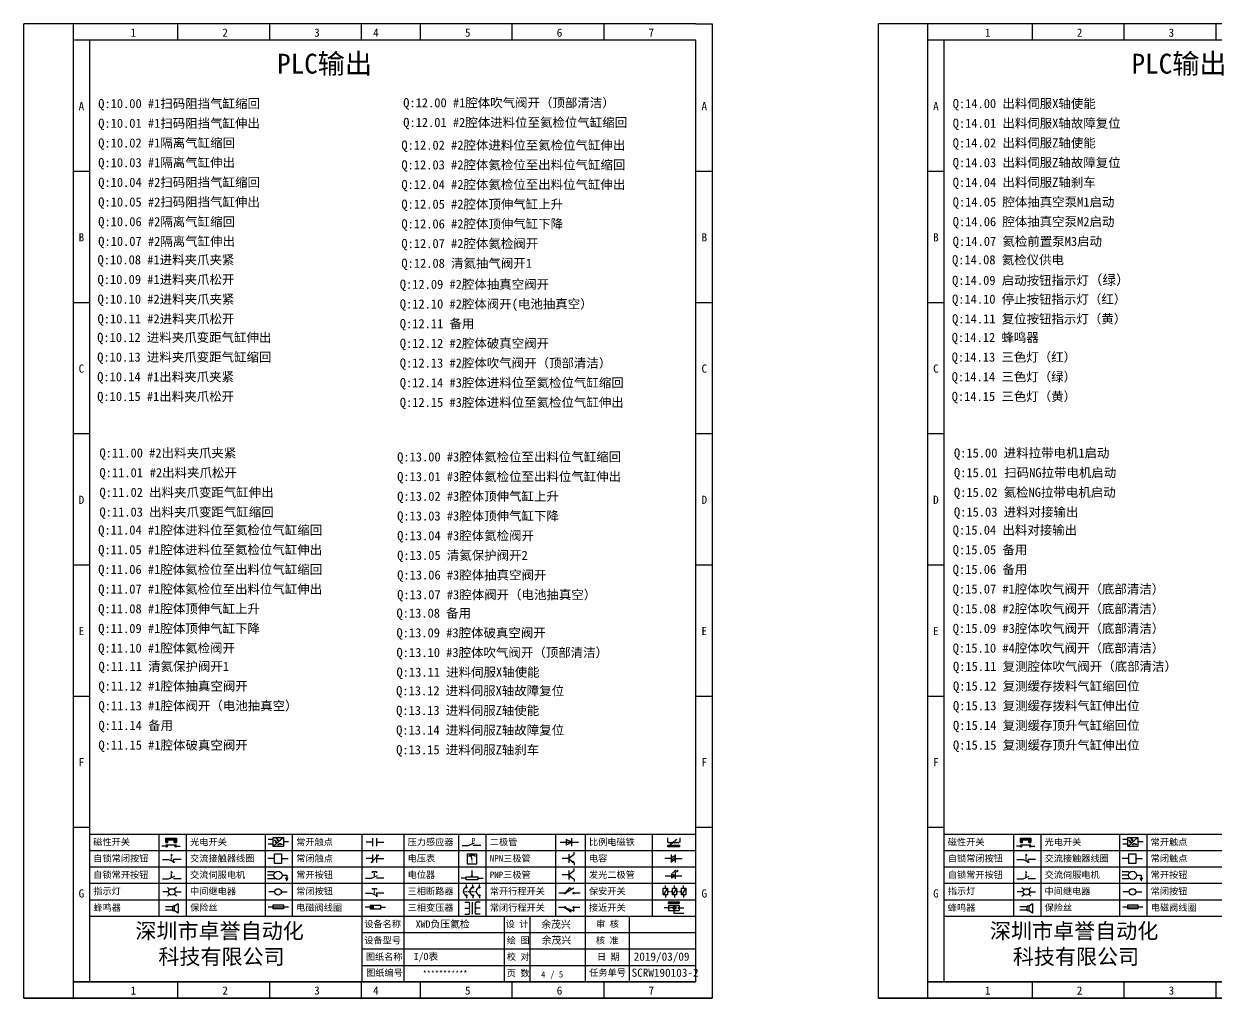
# Model space of a CAD drawing. Header units: millimetres. Extents: x -300 to 4617, y -106 to 3179.
# Drawn here: x 1146.7 to 1510.4, y 2164.5 to 2461.5 of the extents above; entities that cross this region are included whole.
import ezdxf

# ---------------------------------------------------------------- set-up
doc = ezdxf.new("R2010")
doc.units = ezdxf.units.MM
doc.layers.add('AE_BOR', color=1, linetype='Continuous')
doc.styles.get("Standard").update_dxf_attribs({"font": ''})
doc.styles.add('汉字', font='')
doc.styles.get('Standard').set_extended_font_data('SimSun')
doc.styles.get('汉字').set_extended_font_data('新宋体')

# ---------------------------------------------------------------- blocks, each defined once
blk = doc.blocks.new('磁性开关')
at = {"linetype": 'ByBlock'}
h = blk.add_hatch(dxfattribs=at)
h.set_pattern_fill('ANSI31', color=256, scale=0.1, style=0)
h.paths.add_polyline_path([(-1910.88, -776.69), (-1910.88, -775.29), (-1907.69, -775.29), (-1907.69, -776.69), (-1908.31, -776.69), (-1908.31, -775.79), (-1910.25, -775.79), (-1910.25, -776.69)])
for p, q in [((-1910.91, -777.81), (-1912.09, -777.81)), ((-1910.88, -776.69), (-1910.88, -775.29)), ((-1910.88, -775.29), (-1907.69, -775.29)), ((-1910.88, -776.69), (-1910.25, -776.69)), ((-1910.88, -777.39), (-1907.69, -777.39)), ((-1910.25, -776.69), (-1910.25, -775.79)), ((-1910.25, -775.79), (-1908.31, -775.79)), ((-1908.31, -776.69), (-1908.31, -775.79)), ((-1908.31, -776.69), (-1907.69, -776.69)), ((-1907.69, -775.29), (-1907.69, -776.69)), ((-1907.66, -777.81), (-1906.48, -777.81))]:
    blk.add_line(p, q, dxfattribs=at)
for centre in [(-1910.68, -777.81), (-1907.88, -777.81)]:
    blk.add_circle(centre, 0.225, dxfattribs=at)
blk = doc.blocks.new('*U4')
at = {"linetype": 'ByBlock'}
for p, q in [((-1909.23, -780.45), (-1909.23, -780.67)), ((-1909.23, -780.45), (-1908.92, -780.84)), ((-1909.23, -780.84), (-1909.23, -781.05)), ((-1909.23, -781.23), (-1909.23, -781.44)), ((-1909.23, -781.61), (-1909.23, -781.83)), ((-1911.92, -782.07), (-1910.06, -782.07)), ((-1910.06, -782.07), (-1908.18, -782.88)), ((-1909.23, -782), (-1909.23, -782.21)), ((-1909.23, -782.38), (-1909.23, -782.43)), ((-1908.52, -783.07), (-1908.52, -782.07)), ((-1906.25, -782.07), (-1908.52, -782.07))]:
    blk.add_line(p, q, dxfattribs=at)
blk = doc.blocks.new('*U6')
at = {"linetype": 'ByBlock'}
for p, q in [((-1910.06, -792.89), (-1908.18, -792.08)), ((-1908.88, -791.17), (-1909.23, -790.71)), ((-1909.23, -790.71), (-1909.23, -790.92)), ((-1909.23, -791.09), (-1909.23, -791.31)), ((-1909.23, -791.48), (-1909.23, -791.69)), ((-1909.23, -791.86), (-1909.23, -792.08)), ((-1909.23, -792.25), (-1909.23, -792.47)), ((-1911.92, -792.89), (-1910.06, -792.89)), ((-1906.25, -792.89), (-1908.52, -792.89))]:
    blk.add_line(p, q, dxfattribs=at)
blk = doc.blocks.new('蜂鸣器')
at = {"linetype": 'ByBlock'}
for p, q in [((-1908.25, -796.26), (-1908.8, -796.26)), ((-1908.8, -797.68), (-1908.8, -796.26)), ((-1907.17, -795.53), (-1908.25, -796.26)), ((-1908.25, -797.68), (-1908.25, -796.26)), ((-1907.17, -795.53), (-1907.17, -798.41)), ((-1908.8, -796.48), (-1911.01, -796.48)), ((-1908.8, -797.46), (-1911.01, -797.46)), ((-1908.25, -797.68), (-1908.8, -797.68)), ((-1907.17, -798.41), (-1908.25, -797.68))]:
    blk.add_line(p, q, dxfattribs=at)
blk = doc.blocks.new('光电开关')
at = {"linetype": 'ByBlock'}
h = blk.add_hatch(dxfattribs=at)
h.set_pattern_fill('ANSI31', color=256, scale=0.01, style=0)
h.set_pattern_definition([(45, (0.172267, 0), (-0.0224506403, 0.0224506403), [])])
h.paths.add_polyline_path([(-1882.44, -776.34), (-1882.5, -775.91), (-1882.68, -776.07)])
h.paths.add_polyline_path([(-1882.86, -776.23), (-1882.44, -776.34), (-1882.68, -776.07)])
h.paths.add_polyline_path([(-1883.05, -776.88), (-1883.11, -776.45), (-1883.29, -776.61)])
h.paths.add_polyline_path([(-1883.47, -776.77), (-1883.05, -776.88), (-1883.29, -776.61)])
for p, q in [((-1884.01, -775.96), (-1885.56, -775.96)), ((-1884.01, -777.39), (-1885.56, -777.39)), ((-1880.91, -775.3), (-1884.01, -778.05)), ((-1883.75, -776.09), (-1883.05, -776.88)), ((-1883.11, -776.45), (-1883.47, -776.77)), ((-1883.05, -776.88), (-1883.47, -776.77)), ((-1883.14, -775.55), (-1882.44, -776.34)), ((-1883.05, -776.88), (-1883.11, -776.45)), ((-1882.5, -775.91), (-1882.86, -776.23)), ((-1882.44, -776.34), (-1882.86, -776.23)), ((-1882.78, -777.47), (-1882.23, -777.47)), ((-1882.44, -776.34), (-1882.5, -775.91)), ((-1882.23, -777.47), (-1882.23, -777.14)), ((-1882.23, -777.14), (-1881.78, -777.14)), ((-1881.78, -777.47), (-1881.78, -777.14)), ((-1881.23, -777.47), (-1881.78, -777.47)), ((-1879.37, -776.67), (-1880.91, -776.67))]:
    blk.add_line(p, q, dxfattribs=at)
blk.add_lwpolyline([(-1884.01, -775.3), (-1880.91, -775.3), (-1880.91, -778.05), (-1884.01, -778.05)], close=True, dxfattribs=at)
blk = doc.blocks.new('交流接触器线圈')
at = {"linetype": 'ByBlock'}
for p, q in [((-1880.82, -781.77), (-1882.87, -781.77)), ((-1878.72, -781.77), (-1876.67, -781.77))]:
    blk.add_line(p, q, dxfattribs=at)
blk.add_lwpolyline([(-1880.82, -780.28), (-1878.72, -780.28), (-1878.72, -783.26), (-1880.82, -783.26)], close=True, dxfattribs=at)
blk = doc.blocks.new('交流伺服电机')
at = {"linetype": 'ByBlock'}
for p, q in [((-1880.97, -785.75), (-1882.94, -785.75)), ((-1880.97, -786.85), (-1882.94, -786.85)), ((-1880.97, -787.94), (-1882.94, -787.94)), ((-1880.97, -785.75), (-1880.65, -786.03)), ((-1880.97, -787.94), (-1880.65, -787.67)), ((-1878.49, -786.85), (-1877.07, -786.85)), ((-1877.54, -787.72), (-1876.59, -787.72)), ((-1877.38, -788.01), (-1876.75, -788.01)), ((-1877.23, -788.29), (-1876.9, -788.29)), ((-1877.07, -786.85), (-1877.07, -787.72))]:
    blk.add_line(p, q, dxfattribs=at)
blk.add_circle((-1879.73, -786.85), 1.24, dxfattribs=at)
blk = doc.blocks.new('中间继电器')
at = {"linetype": 'ByBlock'}
for p, q in [((-1880.72, -791.92), (-1882.54, -791.92)), ((-1878.74, -791.92), (-1876.92, -791.92))]:
    blk.add_line(p, q, dxfattribs=at)
blk.add_circle((-1879.73, -791.92), 0.992, dxfattribs=at)
blk = doc.blocks.new('保险丝')
at = {"linetype": 'ByBlock'}
blk.add_line((-1882.72, -796.49), (-1876.55, -796.49), dxfattribs=at)
blk.add_lwpolyline([(-1881.2, -795.86), (-1878.06, -795.86), (-1878.06, -797.12), (-1881.2, -797.12)], close=True, dxfattribs=at)
blk = doc.blocks.new('指示灯')
at = {"linetype": 'ByBlock'}
for p, q in [((-1854.25, -776.92), (-1856.06, -776.92)), ((-1854.62, -775.59), (-1853.97, -776.23)), ((-1854.62, -778.25), (-1853.97, -777.61)), ((-1851.9, -775.59), (-1852.54, -776.23)), ((-1851.9, -778.25), (-1852.54, -777.61)), ((-1852.26, -776.92), (-1850.45, -776.92))]:
    blk.add_line(p, q, dxfattribs=at)
blk.add_circle((-1853.26, -776.92), 0.992, dxfattribs=at)
blk = doc.blocks.new('常开按钮')
at = {"linetype": 'ByBlock'}
for p, q in [((-1911.92, -787.73), (-1910.06, -787.73)), ((-1910.06, -787.73), (-1908.18, -786.93)), ((-1909.9, -785.68), (-1908.56, -785.68)), ((-1909.9, -785.68), (-1909.9, -786.07)), ((-1909.23, -785.68), (-1909.23, -785.89)), ((-1909.23, -786.06), (-1909.23, -786.28)), ((-1909.23, -786.45), (-1909.23, -786.67)), ((-1909.23, -786.84), (-1909.23, -787.05)), ((-1909.23, -787.22), (-1909.23, -787.38)), ((-1908.56, -785.68), (-1908.56, -786.07)), ((-1906.25, -787.73), (-1908.52, -787.73))]:
    blk.add_line(p, q, dxfattribs=at)
blk = doc.blocks.new('常开触点')
at = {"linetype": 'ByBlock'}
for p, q in [((-1853.82, -781.77), (-1855.88, -781.77)), ((-1853.82, -782.99), (-1853.82, -780.56)), ((-1852.6, -782.99), (-1852.6, -780.56)), ((-1852.6, -781.77), (-1850.55, -781.77))]:
    blk.add_line(p, q, dxfattribs=at)
blk = doc.blocks.new('常闭触点')
at = {"linetype": 'ByBlock'}
for p, q in [((-1853.82, -787.99), (-1853.82, -785.56)), ((-1852.6, -787.99), (-1852.6, -785.56)), ((-1853.82, -786.77), (-1855.88, -786.77)), ((-1852.01, -785.66), (-1854.43, -788.1)), ((-1852.6, -786.77), (-1850.55, -786.77))]:
    blk.add_line(p, q, dxfattribs=at)
blk = doc.blocks.new('常闭按钮')
at = {"linetype": 'ByBlock'}
for p, q in [((-1856.13, -792.28), (-1854.28, -792.28)), ((-1854.28, -792.28), (-1852.4, -793.09)), ((-1854.11, -790.83), (-1852.77, -790.83)), ((-1854.11, -790.83), (-1854.11, -791.22)), ((-1853.44, -790.83), (-1853.44, -791.04)), ((-1853.44, -791.21), (-1853.44, -791.43)), ((-1853.44, -791.6), (-1853.44, -791.82)), ((-1853.44, -791.99), (-1853.44, -792.2)), ((-1853.44, -792.37), (-1853.44, -792.53)), ((-1852.77, -790.83), (-1852.77, -791.22)), ((-1850.47, -792.28), (-1852.73, -792.28)), ((-1852.73, -792.28), (-1852.73, -793.43))]:
    blk.add_line(p, q, dxfattribs=at)
blk = doc.blocks.new('电磁阀线圈')
at = {"linetype": 'ByBlock'}
for p, q in [((-1854.61, -795.92), (-1853.75, -797.16)), ((-1853.75, -795.92), (-1854.61, -797.16)), ((-1853.75, -795.92), (-1853.75, -797.16)), ((-1854.61, -796.54), (-1856.17, -796.54)), ((-1851.53, -796.54), (-1849.97, -796.54))]:
    blk.add_line(p, q, dxfattribs=at)
blk.add_lwpolyline([(-1854.61, -795.92), (-1851.53, -795.92), (-1851.53, -797.16), (-1854.61, -797.16)], close=True, dxfattribs=at)
blk = doc.blocks.new('电容')
at = {"linetype": 'ByBlock'}
for p, q in [((-1756.08, -781.77), (-1758.13, -781.77)), ((-1756.08, -782.99), (-1756.08, -780.56)), ((-1754.86, -780.79), (-1756.08, -781.55)), ((-1754.86, -781.44), (-1756.08, -782.2)), ((-1754.86, -782.99), (-1754.86, -780.56)), ((-1754.86, -781.77), (-1752.81, -781.77)), ((-1754.86, -781.99), (-1756.08, -782.75))]:
    blk.add_line(p, q, dxfattribs=at)
blk = doc.blocks.new('电压表')
at = {"linetype": 'ByBlock'}
for p, q in [((-1814.84, -780.75), (-1814.91, -781.13)), ((-1814.6, -781.05), (-1814.91, -781.13)), ((-1814.84, -780.75), (-1814.46, -782.26)), ((-1814.84, -780.75), (-1814.6, -781.05))]:
    blk.add_line(p, q, dxfattribs=at)
blk.add_lwpolyline([(-1815.84, -780.34), (-1813.07, -780.34), (-1813.07, -783.49), (-1815.84, -783.49)], close=True, dxfattribs=at)
blk.add_arc((-1814.46, -782.26), 1.56, 46.8313, 133.1687, dxfattribs=at)
at = {"linetype": 'ByBlock', "insert": (-1814.7, -782.39), "char_height": 0.75, "width": 0.6768, "attachment_point": 1}
blk.add_mtext('V', dxfattribs=at)
blk = doc.blocks.new('电位器')
at = {"linetype": 'ByBlock'}
for p, q in [((-1814.45, -787.3), (-1814.45, -785.39)), ((-1816.21, -787.75), (-1817.79, -787.75)), ((-1814.45, -787.3), (-1814.62, -786.96)), ((-1814.62, -786.96), (-1814.27, -786.96)), ((-1814.45, -787.3), (-1814.27, -786.96)), ((-1812.68, -787.75), (-1811.1, -787.75))]:
    blk.add_line(p, q, dxfattribs=at)
blk.add_lwpolyline([(-1816.21, -787.3), (-1812.68, -787.3), (-1812.68, -788.2), (-1816.21, -788.2)], close=True, dxfattribs=at)
blk = doc.blocks.new('三相断路器')
at = {"linetype": 'ByBlock'}
for p, q in [((-1817.14, -791.74), (-1816.72, -791.74)), ((-1816.45, -791.74), (-1816.03, -791.74)), ((-1816.17, -790.33), (-1816.17, -789.7)), ((-1815.76, -791.74), (-1815.34, -791.74)), ((-1815.07, -791.74), (-1814.65, -791.74)), ((-1814.38, -791.74), (-1813.96, -791.74)), ((-1814.17, -790.33), (-1814.17, -789.7)), ((-1813.69, -791.74), (-1813.27, -791.74)), ((-1812.18, -790.33), (-1812.18, -789.7)), ((-1816.17, -793.19), (-1816.17, -793.83)), ((-1814.17, -793.19), (-1814.17, -793.83)), ((-1812.18, -793.19), (-1812.18, -793.83))]:
    blk.add_line(p, q, dxfattribs=at)
for centre in [(-1816.17, -790.55), (-1816.17, -792.98), (-1814.17, -790.55), (-1814.17, -792.98), (-1812.18, -790.55), (-1812.18, -792.98)]:
    blk.add_circle(centre, 0.219, dxfattribs=at)
for centre in [(-1815.81, -791.74), (-1813.82, -791.74), (-1811.83, -791.74)]:
    blk.add_arc(centre, 1.32, 115.5791, 244.4209, dxfattribs=at)
blk = doc.blocks.new('三相变压器')
at = {"linetype": 'ByBlock'}
for p, q in [((-1816.69, -795.03), (-1815.37, -795.03)), ((-1815.37, -795.03), (-1815.37, -795.24)), ((-1814.34, -798.7), (-1814.34, -795.04)), ((-1812, -795.03), (-1813.32, -795.03)), ((-1813.32, -795.03), (-1813.32, -795.24)), ((-1816.69, -796.87), (-1815.37, -796.87)), ((-1816.69, -798.71), (-1815.37, -798.71)), ((-1815.37, -798.71), (-1815.37, -798.5)), ((-1812, -796.87), (-1813.32, -796.87)), ((-1813.32, -798.71), (-1813.32, -798.5)), ((-1812, -798.71), (-1813.32, -798.71))]:
    blk.add_line(p, q, dxfattribs=at)
for centre, start, end in [((-1815.37, -795.51), 270, 90), ((-1815.37, -796.06), 270, 90), ((-1815.37, -796.6), 270, 90), ((-1813.32, -795.51), 90, 270), ((-1813.32, -796.06), 90, 270), ((-1813.32, -796.6), 90, 270), ((-1815.37, -797.14), 270, 90), ((-1815.37, -797.68), 270, 90), ((-1815.37, -798.23), 270, 90), ((-1813.32, -797.14), 90, 270), ((-1813.32, -797.68), 90, 270), ((-1813.32, -798.23), 90, 270)]:
    blk.add_arc(centre, 0.271, start, end, dxfattribs=at)
blk = doc.blocks.new('二极管')
at = {"linetype": 'ByBlock'}
for p, q in [((-1787.52, -776.77), (-1781.92, -776.77)), ((-1783.97, -776.77), (-1785.69, -775.9)), ((-1785.69, -775.9), (-1785.69, -777.65)), ((-1783.97, -776.77), (-1785.69, -777.65)), ((-1783.97, -777.99), (-1783.97, -775.56))]:
    blk.add_line(p, q, dxfattribs=at)
blk = doc.blocks.new('NPN三极管')
at = {"linetype": 'ByBlock'}
for p, q in [((-1785.73, -780.61), (-1785.73, -783.32)), ((-1785.73, -781.82), (-1784.15, -780.66)), ((-1784.15, -780.66), (-1784.15, -779.98)), ((-1785.73, -781.97), (-1787.81, -781.97)), ((-1785.73, -782.11), (-1784.15, -783.27)), ((-1784.41, -782.73), (-1784.74, -783.18)), ((-1784.15, -783.27), (-1784.74, -783.18)), ((-1784.15, -783.27), (-1784.41, -782.73)), ((-1784.15, -783.27), (-1784.15, -783.96))]:
    blk.add_line(p, q, dxfattribs=at)
blk = doc.blocks.new('发光二极管')
at = {"linetype": 'ByBlock'}
for p, q in [((-1755.78, -785.92), (-1754.89, -785.14)), ((-1754.89, -785.14), (-1755.2, -785.22)), ((-1755.2, -785.22), (-1755.01, -785.43)), ((-1755.08, -785.92), (-1754.18, -785.14)), ((-1754.89, -785.14), (-1755.01, -785.43)), ((-1754.18, -785.14), (-1754.49, -785.22)), ((-1754.49, -785.22), (-1754.31, -785.43)), ((-1754.18, -785.14), (-1754.31, -785.43)), ((-1758.01, -786.77), (-1752.89, -786.77)), ((-1754.84, -786.77), (-1756.04, -786.16)), ((-1756.04, -786.16), (-1756.04, -787.39)), ((-1754.84, -786.77), (-1756.04, -787.39)), ((-1754.84, -787.63), (-1754.84, -785.92))]:
    blk.add_line(p, q, dxfattribs=at)
blk = doc.blocks.new('PNP三极管')
at = {"linetype": 'ByBlock'}
for p, q in [((-1784.9, -785.38), (-1784.9, -788.09)), ((-1784.9, -786.59), (-1783.32, -785.43)), ((-1783.32, -785.43), (-1783.32, -784.75)), ((-1784.9, -786.74), (-1786.98, -786.74)), ((-1784.9, -786.88), (-1783.32, -788.04)), ((-1784.9, -786.88), (-1784.31, -786.97)), ((-1784.9, -786.88), (-1784.64, -787.42)), ((-1784.31, -786.97), (-1784.64, -787.42)), ((-1783.32, -788.04), (-1783.32, -788.73))]:
    blk.add_line(p, q, dxfattribs=at)
blk = doc.blocks.new('常开行程开关')
at = {"linetype": 'ByBlock'}
for p, q in [((-1786.29, -792.3), (-1788.01, -792.3)), ((-1785.89, -792.17), (-1784.52, -790.62)), ((-1785.89, -792.17), (-1783.43, -790.72)), ((-1784.52, -790.62), (-1784.19, -791.17)), ((-1781.48, -792.3), (-1783.21, -792.3))]:
    blk.add_line(p, q, dxfattribs=at)
for centre in [(-1786.07, -792.3), (-1783.42, -792.3)]:
    blk.add_circle(centre, 0.219, dxfattribs=at)
blk = doc.blocks.new('常闭行程开关')
at = {"linetype": 'ByBlock'}
for p, q in [((-1786.34, -796.62), (-1788.07, -796.62)), ((-1785.93, -796.72), (-1783.25, -797.7)), ((-1785.93, -796.72), (-1784.3, -798)), ((-1784.3, -798), (-1784.08, -797.4)), ((-1783.48, -796.84), (-1783.48, -797.85)), ((-1781.54, -796.62), (-1783.26, -796.62))]:
    blk.add_line(p, q, dxfattribs=at)
for centre in [(-1786.12, -796.62), (-1783.48, -796.62)]:
    blk.add_circle(centre, 0.219, dxfattribs=at)
blk = doc.blocks.new('比例电磁阀')
at = {"linetype": 'ByBlock'}
for p, q in [((-1757.26, -775.38), (-1757.26, -776.71)), ((-1757.26, -776.71), (-1757.05, -776.71)), ((-1753.6, -777.73), (-1757.25, -777.73)), ((-1757.25, -778.13), (-1757.25, -777.73)), ((-1753.6, -778.13), (-1757.25, -778.13)), ((-1754.5, -775.98), (-1756.35, -777.44)), ((-1756.35, -777.44), (-1756.25, -777.25)), ((-1756.35, -777.44), (-1756.15, -777.38)), ((-1756.15, -777.38), (-1756.25, -777.25)), ((-1753.58, -776.71), (-1753.8, -776.71)), ((-1753.6, -777.73), (-1753.6, -778.13)), ((-1753.58, -775.38), (-1753.58, -776.71))]:
    blk.add_line(p, q, dxfattribs=at)
for centre in [(-1756.78, -776.71), (-1756.24, -776.71), (-1755.7, -776.71), (-1755.15, -776.71), (-1754.61, -776.71), (-1754.07, -776.71)]:
    blk.add_arc(centre, 0.271, 180, 0, dxfattribs=at)
blk = doc.blocks.new('保安开关')
at = {"linetype": 'ByBlock'}
for p, q in [((-1757.33, -790.79), (-1758.6, -792.81)), ((-1757.96, -790.79), (-1757.96, -789.97)), ((-1757.96, -792.81), (-1757.96, -793.62)), ((-1757.33, -791.8), (-1756.72, -791.8)), ((-1756.35, -791.8), (-1755.89, -791.8)), ((-1754.54, -790.79), (-1755.81, -792.81)), ((-1755.17, -790.79), (-1755.17, -789.97)), ((-1755.17, -792.81), (-1755.17, -793.62)), ((-1754.52, -791.8), (-1754.06, -791.8)), ((-1753.69, -791.8), (-1753.08, -791.8)), ((-1751.75, -790.79), (-1753.02, -792.81)), ((-1752.39, -790.79), (-1752.39, -789.97)), ((-1752.39, -792.81), (-1752.39, -793.62))]:
    blk.add_line(p, q, dxfattribs=at)
for points in [[(-1758.6, -790.79), (-1757.33, -790.79), (-1757.33, -792.81), (-1758.6, -792.81)], [(-1755.81, -790.79), (-1754.54, -790.79), (-1754.54, -792.81), (-1755.81, -792.81)], [(-1753.02, -790.79), (-1751.75, -790.79), (-1751.75, -792.81), (-1753.02, -792.81)]]:
    blk.add_lwpolyline(points, close=True, dxfattribs=at)
blk = doc.blocks.new('接近开关')
at = {"linetype": 'ByBlock'}
h = blk.add_hatch(dxfattribs=at)
h.set_pattern_fill('ANSI31', color=256, scale=0.01, style=0)
h.set_pattern_definition([(45, (-89.131516, -30.795668), (-0.0224506403, 0.0224506403), [])])
h.paths.add_polyline_path([(-1516.96, -1123.35), (-1516.96, -1122.85), (-1513.76, -1122.85), (-1513.76, -1123.35)])
for p, q in [((-1516.96, -1123.35), (-1516.96, -1122.85)), ((-1516.96, -1122.85), (-1513.76, -1122.85)), ((-1516.96, -1123.35), (-1513.76, -1123.35)), ((-1513.76, -1122.85), (-1513.76, -1123.35)), ((-1517.18, -1124.71), (-1518.36, -1124.71)), ((-1516.96, -1123.95), (-1513.76, -1123.95)), ((-1516.96, -1123.95), (-1516.96, -1125.47)), ((-1516.96, -1125.47), (-1513.76, -1125.47)), ((-1515.91, -1124.71), (-1516.45, -1124.71)), ((-1515.11, -1124.31), (-1515.91, -1124.71)), ((-1515.11, -1125.11), (-1515.91, -1124.71)), ((-1515.36, -1125.69), (-1515.36, -1126.36)), ((-1515.36, -1126.36), (-1512.36, -1126.36)), ((-1515.33, -1124.53), (-1515.17, -1124.53)), ((-1515.33, -1124.88), (-1515.17, -1124.88)), ((-1515.25, -1124.45), (-1515.25, -1124.61)), ((-1515.11, -1124.31), (-1515.11, -1125.11)), ((-1515.11, -1124.48), (-1514.58, -1124.48)), ((-1515.11, -1124.94), (-1514.58, -1124.94)), ((-1513.76, -1123.95), (-1513.76, -1125.47)), ((-1513.54, -1124.71), (-1512.36, -1124.71))]:
    blk.add_line(p, q, dxfattribs=at)
for centre in [(-1516.96, -1124.71), (-1515.36, -1125.47), (-1513.76, -1124.71)]:
    blk.add_circle(centre, 0.225, dxfattribs=at)
blk = doc.blocks.new('压力感应器')
at = {"linetype": 'ByBlock'}
for p, q in [((-1817.44, -777.73), (-1815.59, -777.73)), ((-1815.59, -777.73), (-1813.71, -776.93)), ((-1811.78, -777.73), (-1814.05, -777.73))]:
    blk.add_line(p, q, dxfattribs=at)
at = {"linetype": 'ByBlock', "insert": (-1814.65, -775.48), "char_height": 1.68, "width": 1.2242, "attachment_point": 1}
blk.add_mtext('{\\fNSimSun|b0|i0|c134|p49;P}', dxfattribs=at)

msp = doc.modelspace()

# ---------------------------------------------------------------- linework, layer by layer
at = {"color": 7, "linetype": 'ByBlock'}
for p, q in [((1161.677, 2461.47), (1161.677, 2164.47)), ((1422.324, 2461.47), (1422.324, 2164.47)), ((1351.677, 2456.47), (1161.677, 2456.47)), ((1166.677, 2456.47), (1166.677, 2169.47)), ((1612.324, 2456.47), (1422.324, 2456.47)), ((1427.324, 2456.47), (1427.324, 2169.47)), ((1351.677, 2169.47), (1161.677, 2169.47)), ((1161.677, 2169.47), (1351.677, 2169.47)), ((1612.324, 2169.47), (1422.324, 2169.47)), ((1422.324, 2169.47), (1612.324, 2169.47))]:
    msp.add_line(p, q, dxfattribs=at)
for points in [[(1193.677, 2456.47), (1193.677, 2461.47)], [(1221.677, 2456.47), (1221.677, 2461.47)], [(1249.677, 2456.47), (1249.677, 2461.47)], [(1267.677, 2456.47), (1267.677, 2461.47)], [(1295.677, 2456.47), (1295.677, 2461.47)], [(1323.677, 2456.47), (1323.677, 2461.47)], [(1454.324, 2456.47), (1454.324, 2461.47)], [(1482.324, 2456.47), (1482.324, 2461.47)], [(1510.324, 2456.47), (1510.324, 2461.47)], [(1171.677, 2456.47), (1166.677, 2456.47)], [(1171.677, 2456.47), (1166.677, 2456.47)], [(1351.677, 2169.47), (1351.677, 2456.47)], [(1432.324, 2456.47), (1427.324, 2456.47)], [(1432.324, 2456.47), (1427.324, 2456.47)], [(1166.677, 2416.47), (1161.677, 2416.47)], [(1356.677, 2416.47), (1351.677, 2416.47)], [(1427.324, 2416.47), (1422.324, 2416.47)], [(1166.677, 2376.47), (1161.677, 2376.47)], [(1356.677, 2376.47), (1351.677, 2376.47)], [(1427.324, 2376.47), (1422.324, 2376.47)], [(1166.677, 2336.47), (1161.677, 2336.47)], [(1356.677, 2336.47), (1351.677, 2336.47)], [(1427.324, 2336.47), (1422.324, 2336.47)], [(1166.677, 2296.47), (1161.677, 2296.47)], [(1356.677, 2296.47), (1351.677, 2296.47)], [(1427.324, 2296.47), (1422.324, 2296.47)], [(1166.677, 2256.47), (1161.677, 2256.47)], [(1356.677, 2256.47), (1351.677, 2256.47)], [(1427.324, 2256.47), (1422.324, 2256.47)], [(1166.677, 2216.47), (1161.677, 2216.47)], [(1356.677, 2216.47), (1351.677, 2216.47)], [(1427.324, 2216.47), (1422.324, 2216.47)], [(1166.677, 2214.47), (1351.677, 2214.47)], [(1187.871, 2214.47), (1187.871, 2189.47)], [(1196.203, 2214.47), (1196.203, 2189.47)], [(1220.237, 2214.47), (1220.237, 2189.47)], [(1228.57, 2214.47), (1228.57, 2189.47)], [(1249.764, 2214.47), (1249.764, 2169.47)], [(1262.556, 2214.47), (1262.556, 2169.47)], [(1279.29, 2214.47), (1279.29, 2189.47)], [(1287.623, 2214.47), (1287.623, 2189.47)], [(1308.817, 2214.47), (1308.817, 2189.47)], [(1317.867, 2214.47), (1317.867, 2189.47)], [(1338.344, 2214.47), (1338.344, 2189.47)], [(1427.324, 2214.47), (1612.324, 2214.47)], [(1448.518, 2214.47), (1448.518, 2189.47)], [(1456.851, 2214.47), (1456.851, 2189.47)], [(1480.884, 2214.47), (1480.884, 2189.47)], [(1489.217, 2214.47), (1489.217, 2189.47)], [(1166.677, 2209.47), (1351.677, 2209.47)], [(1427.324, 2209.47), (1612.324, 2209.47)], [(1166.677, 2204.47), (1351.677, 2204.47)], [(1427.324, 2204.47), (1612.324, 2204.47)], [(1166.677, 2199.47), (1351.677, 2199.47)], [(1427.324, 2199.47), (1612.324, 2199.47)], [(1166.677, 2194.47), (1351.677, 2194.47)], [(1427.324, 2194.47), (1612.324, 2194.47)], [(1166.677, 2189.47), (1351.677, 2189.47)], [(1293.197, 2189.47), (1293.197, 2169.47)], [(1301.007, 2189.47), (1301.007, 2169.47)], [(1317.867, 2189.47), (1317.867, 2169.47)], [(1427.324, 2189.47), (1612.324, 2189.47)], [(1331.323, 2189.347), (1331.323, 2169.347)], [(1249.764, 2184.47), (1351.677, 2184.47)], [(1249.764, 2179.47), (1351.677, 2179.47)], [(1249.764, 2174.47), (1351.677, 2174.47)], [(1193.677, 2164.47), (1193.677, 2169.47)], [(1221.677, 2164.47), (1221.677, 2169.47)], [(1249.677, 2164.47), (1249.677, 2169.47)], [(1267.677, 2164.47), (1267.677, 2169.47)], [(1295.677, 2164.47), (1295.677, 2169.47)], [(1323.677, 2164.47), (1323.677, 2169.47)], [(1454.324, 2164.47), (1454.324, 2169.47)], [(1482.324, 2164.47), (1482.324, 2169.47)], [(1510.324, 2164.47), (1510.324, 2169.47)]]:
    msp.add_lwpolyline(points, dxfattribs=at)
at = {"layer": 'AE_BOR', "color": 7, "linetype": 'ByBlock'}
for p, q in [((1146.677, 2164.47), (1146.677, 2461.47)), ((1166.677, 2461.47), (1146.677, 2461.47)), ((1351.677, 2461.47), (1166.677, 2461.47)), ((1351.677, 2461.47), (1356.677, 2461.47)), ((1356.677, 2461.47), (1356.677, 2164.47)), ((1407.324, 2164.47), (1407.324, 2461.47)), ((1427.324, 2461.47), (1407.324, 2461.47)), ((1612.324, 2461.47), (1427.324, 2461.47)), ((1356.677, 2164.47), (1146.677, 2164.47)), ((1146.677, 2164.47), (1356.677, 2164.47)), ((1617.324, 2164.47), (1407.324, 2164.47)), ((1407.324, 2164.47), (1617.324, 2164.47))]:
    msp.add_line(p, q, dxfattribs=at)

# ---------------------------------------------------------------- block references
at = {"color": 7, "linetype": 'ByBlock'}
for name, p in [('磁性开关', (3100.887, 2988.562)), ('光电开关', (3106.781, 2988.769)), ('光电开关', (3106.781, 2988.769)), ('常开触点', (3106.995, 2993.769)), ('压力感应器', (3097.834, 2988.769)), ('二极管', (3097.834, 2988.769)), ('比例电磁阀', (3100.313, 2988.769)), ('磁性开关', (3361.535, 2988.562)), ('光电开关', (3367.428, 2988.769)), ('光电开关', (3367.428, 2988.769)), ('*U4', (3100.887, 2988.769)), ('交流接触器线圈', (3103.941, 2988.769)), ('常闭触点', (3106.995, 2993.769)), ('电压表', (3097.834, 2988.769)), ('NPN三极管', (3098.659, 2988.998)), ('电容', (3100.313, 2988.769)), ('*U4', (3361.535, 2988.769)), ('交流接触器线圈', (3364.588, 2988.769)), ('PNP三极管', (3097.834, 2988.769)), ('*U6', (3100.887, 2993.769)), ('交流伺服电机', (3103.941, 2988.769)), ('常开按钮', (3162.781, 2988.769)), ('电位器', (3097.834, 2988.769)), ('发光二极管', (3100.313, 2988.48)), ('*U6', (3361.535, 2993.769)), ('交流伺服电机', (3364.588, 2988.769)), ('指示灯', (3045.102, 2973.769)), ('中间继电器', (3103.941, 2988.769)), ('常闭按钮', (3106.995, 2988.769)), ('三相断路器', (3097.834, 2988.769)), ('常开行程开关', (3097.834, 2988.769)), ('保安开关', (3100.313, 2988.769)), ('指示灯', (3305.749, 2973.769)), ('中间继电器', (3364.588, 2988.769)), ('蜂鸣器', (3100.887, 2988.769)), ('三相变压器', (3097.834, 2988.769)), ('接近开关', (2860.314, 3316.686)), ('蜂鸣器', (3361.535, 2988.769)), ('保险丝', (3103.941, 2988.769)), ('电磁阀线圈', (3106.995, 2988.769)), ('常闭行程开关', (3097.834, 2988.769)), ('保险丝', (3364.588, 2988.769))]:
    msp.add_blockref(name, p, dxfattribs=at)

# ---------------------------------------------------------------- texts
at = {"color": 7}
msp.add_text('4', height=1.92, dxfattribs=at).set_placement((1304.438, 2170.678))
at = {"color": 7, "linetype": 'ByBlock', "char_height": 2.5, "attachment_point": 1}
for s, insert, width in [('{\\fKaiTi_GB2312|b0|i0|c134|p0;1}', (1179.221, 2460.042), 11.7517), ('{\\fKaiTi_GB2312|b0|i0|c134|p0;2}', (1207.221, 2460.042), 11.7517), ('{\\fKaiTi_GB2312|b0|i0|c134|p0;3}', (1235.221, 2460.042), 11.7517), ('{\\fKaiTi_GB2312|b0|i0|c134|p0;4}', (1253.221, 2460.042), 11.7517), ('{\\fKaiTi_GB2312|b0|i0|c134|p0;5}', (1281.221, 2460.042), 11.7517), ('{\\fKaiTi_GB2312|b0|i0|c134|p0;6}', (1309.221, 2460.042), 11.7517), ('{\\fKaiTi_GB2312|b0|i0|c134|p0;7}', (1337.221, 2460.042), 11.7517), ('{\\fKaiTi_GB2312|b0|i0|c134|p0;1}', (1439.868, 2460.042), 11.7517), ('{\\fKaiTi_GB2312|b0|i0|c134|p0;2}', (1467.868, 2460.042), 11.7517), ('{\\fKaiTi_GB2312|b0|i0|c134|p0;3}', (1495.868, 2460.042), 11.7517), ('{\\fKaiTi_GB2312|b0|i0|c134|p0;A}', (1163.384, 2437.641), 5), ('{\\fKaiTi_GB2312|b0|i0|c134|p0;A}', (1353.384, 2437.641), 5), ('{\\fKaiTi_GB2312|b0|i0|c134|p0;A}', (1424.032, 2437.641), 5), ('{\\fKaiTi_GB2312|b0|i0|c134|p0;B}', (1163.384, 2397.641), 5), ('{\\fKaiTi_GB2312|b0|i0|c134|p0;B}', (1353.384, 2397.641), 5), ('{\\fKaiTi_GB2312|b0|i0|c134|p0;B}', (1424.032, 2397.641), 5), ('{\\fKaiTi_GB2312|b0|i0|c134|p0;C}', (1163.384, 2357.641), 5), ('{\\fKaiTi_GB2312|b0|i0|c134|p0;C}', (1353.384, 2357.641), 5), ('{\\fKaiTi_GB2312|b0|i0|c134|p0;C}', (1424.032, 2357.641), 5), ('{\\fKaiTi_GB2312|b0|i0|c134|p0;D}', (1163.384, 2317.641), 5), ('{\\fKaiTi_GB2312|b0|i0|c134|p0;D}', (1353.384, 2317.641), 5), ('{\\fKaiTi_GB2312|b0|i0|c134|p0;D}', (1424.032, 2317.641), 5), ('{\\fKaiTi_GB2312|b0|i0|c134|p0;E}', (1163.384, 2277.641), 5), ('{\\fKaiTi_GB2312|b0|i0|c134|p0;E}', (1353.384, 2277.641), 5), ('{\\fKaiTi_GB2312|b0|i0|c134|p0;E}', (1424.032, 2277.641), 5), ('{\\fKaiTi_GB2312|b0|i0|c134|p0;F}', (1163.384, 2237.641), 5), ('{\\fKaiTi_GB2312|b0|i0|c134|p0;F}', (1353.384, 2237.641), 5), ('{\\fKaiTi_GB2312|b0|i0|c134|p0;F}', (1424.032, 2237.641), 5), ('{\\fKaiTi_GB2312|b0|i0|c134|p0;G}', (1163.384, 2197.641), 5), ('{\\fKaiTi_GB2312|b0|i0|c134|p0;G}', (1353.384, 2197.641), 5), ('{\\fKaiTi_GB2312|b0|i0|c134|p0;G}', (1424.032, 2197.641), 5), ('{\\fKaiTi_GB2312|b0|i0|c134|p0;1}', (1179.221, 2168.042), 11.7517), ('{\\fKaiTi_GB2312|b0|i0|c134|p0;2}', (1207.221, 2168.042), 11.7517), ('{\\fKaiTi_GB2312|b0|i0|c134|p0;3}', (1235.221, 2168.042), 11.7517), ('{\\fKaiTi_GB2312|b0|i0|c134|p0;4}', (1253.221, 2168.042), 11.7517), ('{\\fKaiTi_GB2312|b0|i0|c134|p0;5}', (1281.221, 2168.042), 11.7517), ('{\\fKaiTi_GB2312|b0|i0|c134|p0;6}', (1309.221, 2168.042), 11.7517), ('{\\fKaiTi_GB2312|b0|i0|c134|p0;7}', (1337.221, 2168.042), 11.7517), ('{\\fKaiTi_GB2312|b0|i0|c134|p0;1}', (1439.868, 2168.042), 11.7517), ('{\\fKaiTi_GB2312|b0|i0|c134|p0;2}', (1467.868, 2168.042), 11.7517), ('{\\fKaiTi_GB2312|b0|i0|c134|p0;3}', (1495.868, 2168.042), 11.7517)]:
    msp.add_mtext(s, dxfattribs=dict(at, insert=insert, width=width))
at = {"color": 7, "attachment_point": 1}
for s, insert, char_height, width in [('{\\fKaiTi_GB2312|b0|i0|c134|p49;\\C7;PLC\\fSimSun|b0|i0|c134|p2;输出}', (1223.929, 2452.374), 6.075, 719.83479), ('{\\fKaiTi_GB2312|b0|i0|c134|p49;\\C7;PLC\\fSimSun|b0|i0|c134|p2;输出}', (1484.576, 2452.374), 6.075, 719.83479), ('{\\H0.91667x;Q:10.00 #1扫码阻挡气缸缩回}', (1169.365, 2438.569), 3.0375, 359.91739), ('{\\H0.91667x;Q:12.00 #1腔体吹气阀开（顶部清洁）}', (1262.397, 2438.817), 3.0375, 359.91739), ('{\\H0.91667x;Q:14.00 出料伺服X轴使能}', (1430.013, 2438.569), 3.0375, 359.91739), ('{\\H0.91667x;Q:12.01 #2腔体进料位至氦检位气缸缩回}', (1262.397, 2432.817), 3.0375, 359.91739), ('{\\H0.91667x;Q:10.01 #1扫码阻挡气缸伸出}', (1169.365, 2432.569), 3.0375, 359.91739), ('{\\H0.91667x;Q:14.01 出料伺服X轴故障复位}', (1430.013, 2432.569), 3.0375, 359.91739), ('{\\H0.91667x;Q:10.02 #1隔离气缸缩回}', (1169.365, 2426.569), 3.0375, 359.91739), ('{\\H0.91667x;Q:12.02 #2腔体进料位至氦检位气缸伸出}', (1261.843, 2425.896), 3.0375, 359.91739), ('{\\H0.91667x;Q:14.02 出料伺服Z轴使能}', (1430.013, 2426.569), 3.0375, 359.91739), ('{\\H0.91667x;Q:10.03 \\H1.000005x;#1隔离气缸伸出}', (1169.365, 2420.569), 3.0375, 359.91739), ('{\\H0.91667x;Q:12.03 #2腔体氦检位至出料位气缸缩回}', (1261.843, 2419.896), 3.0375, 359.91739), ('{\\H0.91667x;Q:14.03 \\H1.000005x;出料伺服Z轴故障复位}', (1430.013, 2420.569), 3.0375, 359.91739), ('{\\H0.91667x;Q:10.04 #2扫码阻挡气缸缩回}', (1169.365, 2414.569), 3.0375, 359.91739), ('{\\H0.91667x;Q:14.04 出料伺服Z轴刹车}', (1430.013, 2414.569), 3.0375, 359.91739), ('{\\H0.91667x;Q:12.04 #2腔体氦检位至出料位气缸伸出}', (1261.843, 2413.896), 3.0375, 359.91739), ('{\\H0.91667x;Q:10.05 \\H1.000005x;#2扫码阻挡气缸伸出}', (1169.365, 2408.569), 3.0375, 359.91739), ('{\\H0.91667x;Q:12.05 #2腔体顶伸气缸上升}', (1261.843, 2407.896), 3.0375, 359.91739), ('{\\H0.91667x;Q:14.05 \\H1x;腔体抽真空泵M1启动}', (1430.013, 2408.569), 3.0375, 359.91739), ('{\\H0.91667x;Q:10.06 #2隔离气缸缩回}', (1169.365, 2402.569), 3.0375, 359.91739), ('{\\H0.91667x;Q:12.06 #2腔体顶伸气缸下降}', (1261.843, 2401.896), 3.0375, 359.91739), ('{\\H0.91667x;Q:14.06 腔体抽真空泵M2启动}', (1430.013, 2402.569), 3.0375, 359.91739), ('{\\H0.91667x;Q:10.07\\H1.000005x; #2隔离气缸伸出}', (1169.365, 2396.569), 3.0375, 359.91739), ('{\\H0.91667x;Q:14.07\\H1x; 氦检前置泵M3启动}', (1430.013, 2396.569), 3.0375, 359.91739), ('{\\H0.91667x;Q:12.07 #2腔体氦检阀开}', (1261.843, 2395.896), 3.0375, 359.91739), ('{\\H0.91667x;Q:10.08 #1进料夹爪夹紧}', (1169.163, 2390.945), 3.0375, 359.91739), ('{\\H0.91667x;Q:12.08 清氦抽气阀开1}', (1261.843, 2389.896), 3.0375, 359.91739), ('{\\H0.91667x;Q:14.08 氦检仪供电}', (1429.81, 2390.945), 3.0375, 359.91739), ('{\\H0.91667x;Q:10.09 #1进料夹爪松开}', (1169.163, 2384.945), 3.0375, 359.91739), ('{\\H0.91667x;Q:12.09 #2腔体抽真空阀开}', (1261.354, 2383.483), 3.0375, 359.91739), ('{\\H0.91667x;Q:14.09 启动按钮指示灯\\fSimSun|b0|i0|c134|p2;\\H1.090905x;（绿）}', (1429.81, 2384.945), 3.0375, 359.91739), ('{\\H0.91667x;Q:10\\H1.000005x;.10 #2进料夹爪夹紧}', (1169.163, 2378.945), 3.0375, 359.91739), ('{\\H0.91667x;Q:14\\H1.000005x;.10 停止按钮指示灯（红）}', (1429.81, 2378.945), 3.0375, 359.91739), ('{\\H0.91667x;Q:12.10 #2腔体阀开(电池抽真空）}', (1261.354, 2377.483), 3.0375, 359.91739), ('{\\H0.91667x;Q:10.11 \\H1.000005x;#2进料夹爪松开}', (1169.163, 2372.945), 3.0375, 359.91739), ('{\\H0.91667x;Q:12.11 备用}', (1261.354, 2371.483), 3.0375, 359.91739), ('{\\H0.91667x;Q:14.11 \\H1.000005x;复位按钮指示灯（黄）}', (1429.81, 2372.945), 3.0375, 359.91739), ('{\\H0.91667x;Q:10.1\\H1.000005x;2 进料夹爪变距气缸伸出}', (1169.054, 2367.287), 3.0375, 359.91739), ('{\\H0.91667x;Q:14.1\\H1.000005x;2 蜂鸣器}', (1429.701, 2367.287), 3.0375, 359.91739), ('{\\H0.91667x;Q:12.12 #2腔体破真空阀开}', (1261.354, 2365.483), 3.0375, 359.91739), ('{\\H0.91667x;Q:10.13 进料夹爪变距气缸缩回}', (1169.054, 2361.287), 3.0375, 359.91739), ('{\\H0.91667x;Q:14.13 三色灯（红）}', (1429.701, 2361.287), 3.0375, 359.91739), ('{\\H0.91667x;Q:12.13 #2腔体吹气阀开（顶部清洁）}', (1261.354, 2359.483), 3.0375, 359.91739), ('{\\H0.91667x;Q:10.14 \\H1.000005x;#1出料夹爪夹紧}', (1169.054, 2355.287), 3.0375, 359.91739), ('{\\H0.91667x;Q:12.14 #3腔体进料位至氦检位气缸缩回}', (1261.354, 2353.483), 3.0375, 359.91739), ('{\\H0.91667x;Q:14.14 \\H1.000005x;三色灯（绿）}', (1429.701, 2355.287), 3.0375, 359.91739), ('{\\H0.91667x;Q:10.15 \\H1.000005x;#1出料夹爪松开}', (1169.054, 2349.287), 3.0375, 359.91739), ('{\\H0.91667x;Q:14.15 \\H1.000005x;三色灯（黄）}', (1429.701, 2349.287), 3.0375, 359.91739), ('{\\H0.91667x;Q:12.15 #3腔体进料位至氦检位气缸伸出}', (1261.354, 2347.483), 3.0375, 359.91739), ('{\\H0.91667x;Q:11.00 \\H1.000005x;#2出料夹爪夹紧}', (1169.745, 2332.059), 3.0375, 359.91739), ('{\\H0.91667x;Q:13.00 #3腔体氦检位至出料位气缸缩回}', (1260.554, 2330.859), 3.0375, 359.91739), ('{\\H0.91667x;Q:15.00 \\H1x;进料拉带电机1启动}', (1430.392, 2332.059), 3.0375, 359.91739), ('{\\H0.91667x;Q:11.01\\H1.090905x; \\H0.916675x;#2出料夹爪松开}', (1169.745, 2326.059), 3.0375, 359.91739), ('{\\H0.91667x;Q:13.01 #3腔体氦检位至出料位气缸伸出}', (1260.554, 2324.859), 3.0375, 359.91739), ('{\\H0.91667x;Q:15.01\\H1.090905x; \\H0.916675x;扫码NG拉带电机启动}', (1430.392, 2326.059), 3.0375, 359.91739), ('{\\H0.91667x;Q:11.02 \\H1.000005x;出料夹爪变距气缸伸出}', (1169.745, 2320.059), 3.0375, 359.91739), ('{\\H0.91667x;Q:15.02 \\H1.000005x;氦检NG拉带电机启动}', (1430.392, 2320.059), 3.0375, 359.91739), ('{\\H0.91667x;Q:13.02 #3腔体顶伸气缸上升}', (1260.554, 2318.859), 3.0375, 359.91739), ('{\\H0.91667x;Q:11.03 \\H1.000005x;出料夹爪变距气缸缩回}', (1169.745, 2314.059), 3.0375, 359.91739), ('{\\H0.91667x;Q:13.03 #3腔体顶伸气缸下降}', (1260.554, 2312.859), 3.0375, 359.91739), ('{\\H0.91667x;Q:15.03 \\H1.000005x;进料对接输出}', (1430.392, 2314.059), 3.0375, 359.91739), ('{\\H0.91667x;Q:11.04 \\H1x;#1腔体进料位至氦检位气缸缩回}', (1169.365, 2308.569), 3.0375, 359.91739), ('{\\H0.91667x;Q:13.04 #3腔体氦检阀开}', (1260.554, 2306.859), 3.0375, 359.91739), ('{\\H0.91667x;Q:15.04 \\H1.000005x;出料对接输出}', (1430.013, 2308.569), 3.0375, 359.91739), ('{\\H0.91667x;Q:11.05 \\H1x;#1腔体进料位至氦检位气缸伸出}', (1169.365, 2302.569), 3.0375, 359.91739), ('{\\H0.91667x;Q:15.05 \\H1x;备用}', (1430.013, 2302.569), 3.0375, 359.91739), ('{\\H0.91667x;Q:13.05 清氦保护阀开2 }', (1260.554, 2300.859), 3.0375, 359.91739), ('{\\H0.91667x;Q:11.06 \\H1x;#1腔体氦检位至出料位气缸缩回}', (1169.365, 2296.569), 3.0375, 359.91739), ('{\\H0.91667x;Q:13.06 #3腔体抽真空阀开}', (1260.554, 2294.859), 3.0375, 359.91739), ('{\\H0.91667x;Q:15.06 \\H1x;备用}', (1430.013, 2296.569), 3.0375, 359.91739), ('{\\H0.91667x;Q:11.07 \\H1x;#1腔体氦检位至出料位气缸伸出}', (1169.365, 2290.569), 3.0375, 359.91739), ('{\\H0.91667x;Q:13.07 #3腔体阀开（电池抽真空）}', (1260.554, 2288.859), 3.0375, 359.91739), ('{\\H0.91667x;Q:15.07 #1腔体吹气阀开（底部清洁）}', (1430.013, 2290.569), 3.0375, 359.91739), ('{\\H0.91667x;Q:11.08 \\H1.000005x;#1腔体顶伸气缸上升}', (1169.365, 2284.569), 3.0375, 359.91739), ('{\\H0.91667x;Q:15.08 \\H1x;#2腔体吹气阀开（底部清洁）}', (1430.013, 2284.569), 3.0375, 359.91739), ('{\\H0.91667x;Q:13.08 备用}', (1260.352, 2283.235), 3.0375, 359.91739), ('{\\H0.91667x;Q:11.09 \\H1.000005x;#1腔体顶伸气缸下降}', (1169.365, 2278.569), 3.0375, 359.91739), ('{\\H0.91667x;Q:13.09 #3腔体破真空阀开}', (1260.352, 2277.235), 3.0375, 359.91739), ('{\\H0.91667x;Q:15.09 \\H1x;#3腔体吹气阀开（底部清洁）}', (1430.013, 2278.569), 3.0375, 359.91739), ('\\pt0;{\\H0.91667x;Q:11.10 \\H1x;#1腔体氦检阀开}', (1169.365, 2272.569), 3.0375, 359.91739), ('{\\H0.91667x;Q:13.10 #3腔体吹气阀开（顶部清洁）}', (1260.352, 2271.235), 3.0375, 359.91739), ('\\pt0;{\\H0.91667x;Q:15.10 #4腔体吹气阀开（底部清洁）}', (1430.013, 2272.569), 3.0375, 359.91739), ('{\\H0.91667x;Q:11.11 \\H1x;清氦保护阀开1}', (1169.44, 2267.005), 3.0375, 359.91739), ('{\\H0.91667x;Q:15.11 复测腔体吹气阀开（底部清洁）}', (1430.088, 2267.005), 3.0375, 359.91739), ('{\\H0.91667x;Q:13.11 进料伺服X轴使能}', (1260.352, 2265.235), 3.0375, 359.91739), ('{\\H0.91667x;Q:11.12\\H1.000005x; #1腔体抽真空阀开}', (1169.44, 2261.005), 3.0375, 359.91739), ('{\\H0.91667x;Q:13.12 进料伺服X轴故障复位}', (1260.243, 2259.577), 3.0375, 359.91739), ('{\\H0.91667x;Q:15.12\\H1x; 复测缓存拨料气缸缩回位}', (1430.088, 2261.005), 3.0375, 359.91739), ('{\\H0.91667x;Q:11.13 \\H1x;#1腔体阀开（电池抽真空）}', (1169.44, 2255.005), 3.0375, 359.91739), ('{\\H0.91667x;Q:15.13 \\H1x;复测缓存拨料气缸伸出位}', (1430.088, 2255.005), 3.0375, 359.91739), ('{\\H0.91667x;Q:13.13 进料伺服Z轴使能}', (1260.243, 2253.577), 3.0375, 359.91739), ('{\\H0.91667x;Q:11.14 \\H1x;备用}', (1169.44, 2249.005), 3.0375, 359.91739), ('{\\H0.91667x;Q:13.14 进料伺服Z轴故障复位}', (1260.243, 2247.577), 3.0375, 359.91739), ('{\\H0.91667x;Q:15.14\\H1x; 复测缓存顶升气缸缩回位}', (1430.088, 2249.005), 3.0375, 359.91739), ('{\\H0.91667x;Q:11.15 #1腔体破真空阀开}', (1169.44, 2243.005), 3.0375, 359.91739), ('{\\H0.91667x;Q:13.15 进料伺服Z轴刹车}', (1260.243, 2241.577), 3.0375, 359.91739), ('{\\H0.91667x;Q:15.15 复测缓存顶升气缸伸出位}', (1430.088, 2243.005), 3.0375, 359.91739), ('余茂兴', (1304.513, 2188.078), 2.2, 11.52839), ('余茂兴', (1304.641, 2183.258), 2.2, 11.83671), ('{\\fKaiTi_GB2312|b0|i0|c134|p49;I/O表}', (1265.593, 2178.265), 2.2, 19.12543), ('{\\fKaiTi_GB2312|b0|i0|c134|p49;/ 5}', (1307.27, 2172.705), 1.92, 6.09972)]:
    msp.add_mtext(s, dxfattribs=dict(at, insert=insert, char_height=char_height, width=width))
at = {"color": 7, "char_height": 2, "attachment_point": 1, "style": '汉字'}
for s, insert in [('{\\fKaiTi_GB2312|b0|i0|c134|p49;磁性开关}', (1167.863, 2213.073)), ('{\\fKaiTi_GB2312|b0|i0|c134|p49;光电开关}', (1197.389, 2213.073)), ('{\\fKaiTi_GB2312|b0|i0|c134|p49;常开触点}', (1229.756, 2213.073)), ('{\\fKaiTi_GB2312|b0|i0|c134|p49;压力感应器}', (1263.742, 2213.073)), ('{\\fKaiTi_GB2312|b0|i0|c134|p49;二极管}', (1288.809, 2213.073)), ('{\\fKaiTi_GB2312|b0|i0|c134|p49;比例电磁铁}', (1319.053, 2213.073)), ('{\\fKaiTi_GB2312|b0|i0|c134|p49;磁性开关}', (1428.51, 2213.073)), ('{\\fKaiTi_GB2312|b0|i0|c134|p49;光电开关}', (1458.037, 2213.073)), ('{\\fKaiTi_GB2312|b0|i0|c134|p49;常开触点}', (1490.403, 2213.073)), ('{\\fKaiTi_GB2312|b0|i0|c134|p49;自锁常闭按钮}', (1167.863, 2208.073)), ('{\\fKaiTi_GB2312|b0|i0|c134|p49;交流接触器线圈}', (1197.389, 2208.073)), ('{\\fKaiTi_GB2312|b0|i0|c134|p49;常闭触点}', (1229.756, 2208.073)), ('{\\fKaiTi_GB2312|b0|i0|c134|p49;电压表}', (1263.742, 2208.073)), ('{\\fKaiTi_GB2312|b0|i0|c134|p49;NPN三极管}', (1288.809, 2208.073)), ('{\\fKaiTi_GB2312|b0|i0|c134|p49;电容}', (1319.053, 2208.073)), ('{\\fKaiTi_GB2312|b0|i0|c134|p49;自锁常闭按钮}', (1428.51, 2208.073)), ('{\\fKaiTi_GB2312|b0|i0|c134|p49;交流接触器线圈}', (1458.037, 2208.073)), ('{\\fKaiTi_GB2312|b0|i0|c134|p49;常闭触点}', (1490.403, 2208.073)), ('{\\fKaiTi_GB2312|b0|i0|c134|p49;自锁常开按钮}', (1167.863, 2203.073)), ('{\\fKaiTi_GB2312|b0|i0|c134|p49;交流伺服电机}', (1197.389, 2203.073)), ('{\\fKaiTi_GB2312|b0|i0|c134|p49;常开按钮}', (1229.756, 2203.073)), ('{\\fKaiTi_GB2312|b0|i0|c134|p49;电位器}', (1263.742, 2203.073)), ('{\\fKaiTi_GB2312|b0|i0|c134|p49;PNP三极管}', (1288.809, 2203.073)), ('{\\fKaiTi_GB2312|b0|i0|c134|p49;发光二极管}', (1319.053, 2203.073)), ('{\\fKaiTi_GB2312|b0|i0|c134|p49;自锁常开按钮}', (1428.51, 2203.073)), ('{\\fKaiTi_GB2312|b0|i0|c134|p49;交流伺服电机}', (1458.037, 2203.073)), ('{\\fKaiTi_GB2312|b0|i0|c134|p49;常开按钮}', (1490.403, 2203.073)), ('{\\fKaiTi_GB2312|b0|i0|c134|p49;指示灯}', (1167.863, 2198.073)), ('{\\fKaiTi_GB2312|b0|i0|c134|p49;中间继电器}', (1197.389, 2198.073)), ('{\\fKaiTi_GB2312|b0|i0|c134|p49;常闭按钮}', (1229.756, 2198.073)), ('{\\fKaiTi_GB2312|b0|i0|c134|p49;三相断路器}', (1263.742, 2198.073)), ('{\\fKaiTi_GB2312|b0|i0|c134|p49;常开行程开关}', (1288.809, 2198.073)), ('{\\fKaiTi_GB2312|b0|i0|c134|p49;保安开关}', (1319.053, 2198.073)), ('{\\fKaiTi_GB2312|b0|i0|c134|p49;指示灯}', (1428.51, 2198.073)), ('{\\fKaiTi_GB2312|b0|i0|c134|p49;中间继电器}', (1458.037, 2198.073)), ('{\\fKaiTi_GB2312|b0|i0|c134|p49;常闭按钮}', (1490.403, 2198.073)), ('{\\fKaiTi_GB2312|b0|i0|c134|p49;蜂鸣器}', (1167.863, 2193.073)), ('{\\fKaiTi_GB2312|b0|i0|c134|p49;保险丝}', (1197.389, 2193.073)), ('{\\fKaiTi_GB2312|b0|i0|c134|p49;电磁阀线圈}', (1229.756, 2193.073)), ('{\\fKaiTi_GB2312|b0|i0|c134|p49;三相变压器}', (1263.742, 2193.073)), ('{\\fKaiTi_GB2312|b0|i0|c134|p49;常闭行程开关}', (1288.809, 2193.073)), ('{\\fKaiTi_GB2312|b0|i0|c134|p49;接近开关}', (1319.053, 2193.073)), ('{\\fKaiTi_GB2312|b0|i0|c134|p49;蜂鸣器}', (1428.51, 2193.073)), ('{\\fKaiTi_GB2312|b0|i0|c134|p49;保险丝}', (1458.037, 2193.073)), ('{\\fKaiTi_GB2312|b0|i0|c134|p49;电磁阀线圈}', (1490.403, 2193.073)), ('{\\fKaiTi_GB2312|b0|i0|c134|p0;设备名称}', (1250.527, 2188.073)), ('{\\fKaiTi_GB2312|b0|i0|c134|p0;设 计}', (1293.661, 2188.073)), ('{\\fKaiTi_GB2312|b0|i0|c134|p0;审 核}', (1321.233, 2188.073)), ('{\\fKaiTi_GB2312|b0|i0|c134|p0;设备型号}', (1250.527, 2183.073)), ('{\\fKaiTi_GB2312|b0|i0|c134|p0;绘 图}', (1293.989, 2183.073)), ('{\\fKaiTi_GB2312|b0|i0|c134|p0;核 准}', (1321.163, 2183.073)), ('{\\fKaiTi_GB2312|b0|i0|c134|p0;图纸名称}', (1250.975, 2178.073)), ('{\\fKaiTi_GB2312|b0|i0|c134|p0;校 对}', (1293.989, 2178.073)), ('{\\fKaiTi_GB2312|b0|i0|c134|p0;日 期}', (1321.472, 2178.073)), ('{\\fKaiTi_GB2312|b0|i0|c134|p0;图纸编号}', (1251.079, 2173.193)), ('{\\fKaiTi_GB2312|b0|i0|c134|p0;页 数}', (1293.989, 2173.073)), ('{\\fKaiTi_GB2312|b0|i0|c134|p0;任务单号}', (1319.138, 2173.271))]:
    msp.add_mtext(s, dxfattribs=dict(at, insert=insert))
at = {"color": 7, "lineweight": -2}
for s, insert, char_height, width, attachment_point in [('\\pi2.2025;深圳市卓誉自动化\\P\\pi9.2099;科技有限公司', (1178.506, 2187.329), 4.70644, 57.40475, 1), ('\\pi2.2025;深圳市卓誉自动化\\P\\pi9.2099;科技有限公司', (1439.154, 2187.329), 4.70644, 57.40475, 1), ('{\\C256;***********}', (1275.149, 2171.97), 1.81818, 30.64085, 5)]:
    msp.add_mtext(s, dxfattribs=dict(at, insert=insert, char_height=char_height, width=width, attachment_point=attachment_point))
at = {"color": 7, "insert": (1266.205, 2188.142), "char_height": 2.2, "width": 30.12787, "attachment_point": 1, "style": '汉字'}
msp.add_mtext('XWD负压氦检', dxfattribs=at)
at = {"char_height": 2.5, "attachment_point": 1}
for s, width, insert in [('2019/03/09', 15.27785, (1332.709, 2178.382)), ('SCRW190103-2', 17.94616, (1332.067, 2173.475))]:
    msp.add_mtext_dynamic_manual_height_columns(s, width=width, gutter_width=12.5, heights=[0], dxfattribs=dict(at, insert=insert))

doc.saveas('drawing.dxf')
